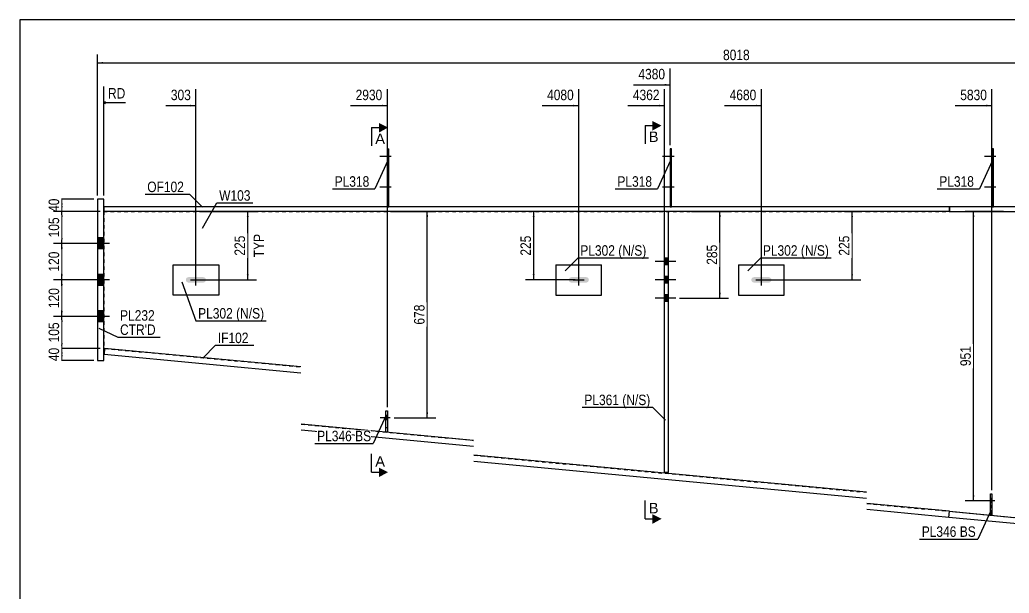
# Model space of a CAD drawing. Header units: millimetres. Extents: x -275 to 137, y -158 to 129.
# Drawn here: x -272.6 to -1.6, y -27.6 to 129.4 of the extents above; entities that cross this region are included whole.
import ezdxf

# ---------------------------------------------------------------- set-up
doc = ezdxf.new("R2010")
doc.units = ezdxf.units.MM
doc.linetypes.add('DXK_LINE_DOT1', pattern=[1.8814, 0.9407, -0.9407])
doc.linetypes.add('DXK_LINE_DOT2', pattern=[3.9198, 1.9599, -1.9599])
doc.styles.add('Arial', font='ARIAL.TTF', dxfattribs={"height": 0.2})
doc.styles.add('Arial Narrow', font='ARIALN.TTF', dxfattribs={"height": 0.2})

# ---------------------------------------------------------------- blocks, each defined once
blk = doc.blocks.new('Unknown-622979417-1210')
at = {"color": 5, "linetype": 'Continuous'}
for p, q in [((137.44, 129.41), (-272.56, 129.41)), ((-272.56, 129.41), (-272.56, -157.59))]:
    blk.add_line(p, q, dxfattribs=at)
blk = doc.blocks.new('Bolt-622979417-1835 - 1510')
at = {"color": 3, "linetype": 'DXK_LINE_DOT2'}
for p, q in [((-5.52, -2.28), (-8.27, -2.28)), ((-6.32, -1.7), (-6.73, -1.7)), ((-6.32, -2.86), (-6.73, -2.86))]:
    blk.add_line(p, q, dxfattribs=at)
blk = doc.blocks.new('Part-622979417-1533 - 1510')
at = {"color": 2, "linetype": 'Continuous'}
for p, q in [((-230.58, 62.37), (-218.08, 62.37)), ((-230.58, 54.04), (-230.58, 62.37)), ((-218.08, 62.37), (-218.08, 54.04)), ((-218.08, 54.04), (-230.58, 54.04))]:
    blk.add_line(p, q, dxfattribs=at)
blk = doc.blocks.new('Part-622979417-1730 - 1510')
at = {"color": 2, "linetype": 'Continuous'}
for p, q in [((-172.32, 16.54), (-172.32, 22.37)), ((-172.32, 22.37), (-171.9, 22.37)), ((-171.9, 22.37), (-171.9, 16.54)), ((-171.9, 16.54), (-172.32, 16.54))]:
    blk.add_line(p, q, dxfattribs=at)
at = {"color": 7, "linetype": 'DXK_LINE_DOT1'}
blk.add_line((-172.32, 17.79), (-171.9, 17.79), dxfattribs=at)
blk = doc.blocks.new('Part-622979417-1538 - 1510')
at = {"color": 2, "linetype": 'Continuous'}
for p, q in [((-125.72, 62.37), (-113.22, 62.37)), ((-125.72, 62.37), (-125.72, 54.04)), ((-113.22, 54.04), (-113.22, 62.37)), ((-125.72, 54.04), (-113.22, 54.04))]:
    blk.add_line(p, q, dxfattribs=at)
blk = doc.blocks.new('Part-622979417-1543 - 1510')
at = {"color": 2, "linetype": 'Continuous'}
for p, q in [((-75.72, 62.37), (-63.22, 62.37)), ((-75.72, 62.37), (-75.72, 54.04)), ((-63.22, 54.04), (-63.22, 62.37)), ((-75.72, 54.04), (-63.22, 54.04))]:
    blk.add_line(p, q, dxfattribs=at)
blk = doc.blocks.new('Part-622979417-1757 - 1510')
at = {"color": 2, "linetype": 'Continuous'}
for p, q in [((-94.05, 94.04), (-94.47, 94.04)), ((-94.47, 94.04), (-94.47, 78.21)), ((-94.05, 78.21), (-94.05, 94.04))]:
    blk.add_line(p, q, dxfattribs=at)
at = {"color": 7, "linetype": 'DXK_LINE_DOT1'}
blk.add_line((-94.47, 78.21), (-94.05, 78.21), dxfattribs=at)
blk = doc.blocks.new('Part-622979417-1789 - 1510')
at = {"color": 7, "linetype": 'DXK_LINE_DOT1'}
for p, q in [((-249.58, 76.96), (-249.58, 39.46)), ((-249.58, 76.96), (-195.58, 76.96)), ((-195.48, 76.96), (-148.32, 76.96)), ((-148.22, 76.96), (-40.72, 76.96)), ((-40.62, 76.96), (7.04, 76.96)), ((-249.33, 39.43), (-195.58, 34.38)), ((-195.48, 18.71), (-148.32, 14.27)), ((-148.22, 10.18), (-40.72, 0.07)), ((-40.62, -3.02), (7.04, -7.5))]:
    blk.add_line(p, q, dxfattribs=at)
at = {"color": 2, "linetype": 'Continuous'}
for p, q in [((7.04, -7.5), (7.04, 76.96)), ((-249.58, 39.46), (-249.33, 39.43))]:
    blk.add_line(p, q, dxfattribs=at)
blk = doc.blocks.new('Part-622979417-1967 - 1510')
at = {"color": 2, "linetype": 'Continuous'}
for p, q in [((-249.58, 80.29), (-251.25, 80.29)), ((-251.25, 80.29), (-251.25, 36.12)), ((-249.58, 36.12), (-249.58, 80.29)), ((-251.25, 36.12), (-249.58, 36.12))]:
    blk.add_line(p, q, dxfattribs=at)
blk = doc.blocks.new('Bolt-622979417-1839 - 1510')
at = {"linetype": 'Continuous'}
blk.add_hatch(color=3, dxfattribs=at).paths.add_polyline_path([(-116.94, 57.68), (-116.77, 57.92), (-116.72, 58.21), (-116.77, 58.5), (-116.94, 58.74), (-117.18, 58.9), (-117.47, 58.96), (-121.47, 58.96), (-121.75, 58.9), (-122, 58.74), (-122.16, 58.5), (-122.22, 58.21), (-122.16, 57.92), (-122, 57.68), (-121.75, 57.52), (-121.47, 57.46), (-117.47, 57.46), (-117.18, 57.52)])
at = {"color": 3, "linetype": 'Continuous'}
for p, q in [((-119.47, 56.71), (-119.47, 59.71)), ((-120.97, 58.21), (-117.97, 58.21))]:
    blk.add_line(p, q, dxfattribs=at)
blk = doc.blocks.new('Bolt-622979417-1969 - 1510')
at = {"linetype": 'Continuous'}
blk.add_hatch(color=3, dxfattribs=at).paths.add_polyline_path([(-221.8, 57.68), (-221.64, 57.92), (-221.58, 58.21), (-221.64, 58.5), (-221.8, 58.74), (-222.05, 58.9), (-222.33, 58.96), (-226.33, 58.96), (-226.62, 58.9), (-226.86, 58.74), (-227.03, 58.5), (-227.08, 58.21), (-227.03, 57.92), (-226.86, 57.68), (-226.62, 57.52), (-226.33, 57.46), (-222.33, 57.46), (-222.05, 57.52)])
at = {"color": 3, "linetype": 'Continuous'}
for p, q in [((-224.33, 56.71), (-224.33, 59.71)), ((-225.83, 58.21), (-222.83, 58.21))]:
    blk.add_line(p, q, dxfattribs=at)
blk = doc.blocks.new('Bolt-622979417-1841 - 1510')
at = {"linetype": 'Continuous'}
for points in [[(-94.05, 91.37), (-94.05, 92.54), (-94.47, 92.54), (-94.47, 91.37)], [(-94.05, 91.37), (-94.05, 92.54), (-94.47, 92.54), (-94.47, 91.37)], [(-94.05, 83.04), (-94.05, 84.21), (-94.47, 84.21), (-94.47, 83.04)], [(-94.05, 83.04), (-94.05, 84.21), (-94.47, 84.21), (-94.47, 83.04)]]:
    blk.add_hatch(color=3, dxfattribs=at).paths.add_polyline_path(points)
at = {"color": 3, "linetype": 'Continuous'}
for p, q in [((-94.05, 92.54), (-94.47, 92.54)), ((-94.05, 92.54), (-94.47, 92.54)), ((-93.38, 91.96), (-96.55, 91.96)), ((-93.38, 91.96), (-96.55, 91.96)), ((-94.05, 91.37), (-94.47, 91.37)), ((-94.05, 91.37), (-94.47, 91.37)), ((-94.05, 84.21), (-94.47, 84.21)), ((-94.05, 84.21), (-94.47, 84.21)), ((-93.38, 83.62), (-96.55, 83.62)), ((-93.38, 83.62), (-96.55, 83.62)), ((-94.05, 83.04), (-94.47, 83.04)), ((-94.05, 83.04), (-94.47, 83.04))]:
    blk.add_line(p, q, dxfattribs=at)
blk = doc.blocks.new('Bolt-622979417-1707 - 1510')
at = {"linetype": 'Continuous'}
for points in [[(-5.9, 91.37), (-5.9, 92.54), (-6.32, 92.54), (-6.32, 91.37)], [(-5.9, 91.37), (-5.9, 92.54), (-6.32, 92.54), (-6.32, 91.37)], [(-5.9, 83.04), (-5.9, 84.21), (-6.32, 84.21), (-6.32, 83.04)], [(-5.9, 83.04), (-5.9, 84.21), (-6.32, 84.21), (-6.32, 83.04)]]:
    blk.add_hatch(color=3, dxfattribs=at).paths.add_polyline_path(points)
at = {"color": 3, "linetype": 'Continuous'}
for p, q in [((-5.9, 92.54), (-6.32, 92.54)), ((-5.9, 92.54), (-6.32, 92.54)), ((-5.23, 91.96), (-8.4, 91.96)), ((-5.23, 91.96), (-8.4, 91.96)), ((-5.9, 91.37), (-6.32, 91.37)), ((-5.9, 91.37), (-6.32, 91.37)), ((-5.9, 84.21), (-6.32, 84.21)), ((-5.9, 84.21), (-6.32, 84.21)), ((-5.23, 83.62), (-8.4, 83.62)), ((-5.23, 83.62), (-8.4, 83.62)), ((-5.9, 83.04), (-6.32, 83.04)), ((-5.9, 83.04), (-6.32, 83.04))]:
    blk.add_line(p, q, dxfattribs=at)
blk = doc.blocks.new('Bolt-622979417-1836 - 1510')
at = {"linetype": 'Continuous'}
blk.add_hatch(color=3, dxfattribs=at).paths.add_polyline_path([(-171.9, 19.87), (-171.9, 21.04), (-172.32, 21.04), (-172.32, 19.87)])
at = {"color": 3, "linetype": 'Continuous'}
for p, q in [((-171.11, 20.45), (-173.86, 20.45)), ((-171.9, 21.04), (-172.32, 21.04)), ((-171.9, 19.87), (-172.32, 19.87))]:
    blk.add_line(p, q, dxfattribs=at)
blk = doc.blocks.new('Part-622979417-1811 - 1510')
at = {"color": 2, "linetype": 'Continuous'}
for p, q in [((-18.12, -6.81), (-17.96, -5.15)), ((-17.96, -5.15), (29.54, -9.62)), ((29.54, -11.29), (-18.12, -6.81)), ((29.64, -16.75), (96.53, -23.04)), ((96.38, -24.7), (29.64, -18.42)), ((96.53, -23.04), (96.38, -24.7))]:
    blk.add_line(p, q, dxfattribs=at)
blk = doc.blocks.new('Part-622979417-1752 - 1510')
at = {"color": 2, "linetype": 'Continuous'}
for p, q in [((-17.96, 78.21), (-17.96, 76.96)), ((29.54, 78.21), (-17.96, 78.21)), ((-17.96, 76.96), (29.54, 76.96)), ((96.53, 78.21), (29.64, 78.21)), ((29.64, 76.96), (96.53, 76.96))]:
    blk.add_line(p, q, dxfattribs=at)
at = {"color": 7, "linetype": 'DXK_LINE_DOT1'}
blk.add_line((96.53, 76.96), (96.53, 78.21), dxfattribs=at)
blk = doc.blocks.new('Part-622979417-1833 - 1510')
at = {"color": 2, "linetype": 'Continuous'}
for p, q in [((-249.33, 39.43), (-249.49, 37.78)), ((-195.58, 34.38), (-249.33, 39.43)), ((-195.58, 32.7), (-249.49, 37.78)), ((-148.32, 14.27), (-195.48, 18.71)), ((-148.32, 12.6), (-195.48, 17.04)), ((-40.72, 0.07), (-148.22, 10.18)), ((-40.72, -1.61), (-148.22, 8.51)), ((-17.96, -5.15), (-40.62, -3.02)), ((-18.12, -6.81), (-40.62, -4.69)), ((-18.12, -6.81), (-17.96, -5.15))]:
    blk.add_line(p, q, dxfattribs=at)
blk = doc.blocks.new('Part-622979417-1762 - 1510')
at = {"color": 2, "linetype": 'Continuous'}
for p, q in [((-5.9, 94.04), (-6.32, 94.04)), ((-6.32, 94.04), (-6.32, 78.21)), ((-5.9, 78.21), (-5.9, 94.04))]:
    blk.add_line(p, q, dxfattribs=at)
at = {"color": 7, "linetype": 'DXK_LINE_DOT1'}
blk.add_line((-6.32, 78.21), (-5.9, 78.21), dxfattribs=at)
blk = doc.blocks.new('Bolt-622979417-1834 - 1510')
at = {"linetype": 'Continuous'}
blk.add_hatch(color=3, dxfattribs=at).paths.add_polyline_path([(-6.32, -2.86), (-6.32, -1.7), (-6.73, -1.7), (-6.73, -2.86)])
at = {"color": 3, "linetype": 'Continuous'}
for p, q in [((-5.52, -2.28), (-8.27, -2.28)), ((-6.32, -1.7), (-6.73, -1.7)), ((-6.32, -2.86), (-6.73, -2.86))]:
    blk.add_line(p, q, dxfattribs=at)
blk = doc.blocks.new('Bolt-622979417-1837 - 1510')
at = {"color": 3, "linetype": 'DXK_LINE_DOT2'}
for p, q in [((-171.11, 20.45), (-173.86, 20.45)), ((-171.9, 21.04), (-172.32, 21.04)), ((-171.9, 19.87), (-172.32, 19.87))]:
    blk.add_line(p, q, dxfattribs=at)
blk = doc.blocks.new('Bolt-622979417-1838 - 1510')
at = {"linetype": 'Continuous'}
blk.add_hatch(color=3, dxfattribs=at).paths.add_polyline_path([(-66.94, 57.68), (-66.77, 57.92), (-66.72, 58.21), (-66.77, 58.5), (-66.94, 58.74), (-67.18, 58.9), (-67.47, 58.96), (-71.47, 58.96), (-71.75, 58.9), (-72, 58.74), (-72.16, 58.5), (-72.22, 58.21), (-72.16, 57.92), (-72, 57.68), (-71.75, 57.52), (-71.47, 57.46), (-67.47, 57.46), (-67.18, 57.52)])
at = {"color": 3, "linetype": 'Continuous'}
for p, q in [((-69.47, 56.71), (-69.47, 59.71)), ((-70.97, 58.21), (-67.97, 58.21))]:
    blk.add_line(p, q, dxfattribs=at)
blk = doc.blocks.new('Bolt-622979417-1968 - 1510')
at = {"linetype": 'Continuous'}
for points in [[(-251.25, 69.71), (-251.25, 66.71), (-249.58, 66.71), (-249.58, 69.71)], [(-251.25, 69.71), (-251.25, 66.71), (-249.58, 66.71), (-249.58, 69.71)], [(-251.25, 59.71), (-251.25, 56.71), (-249.58, 56.71), (-249.58, 59.71)], [(-251.25, 59.71), (-251.25, 56.71), (-249.58, 56.71), (-249.58, 59.71)], [(-251.25, 49.71), (-251.25, 46.71), (-249.58, 46.71), (-249.58, 49.71)], [(-251.25, 49.71), (-251.25, 46.71), (-249.58, 46.71), (-249.58, 49.71)]]:
    blk.add_hatch(color=3, dxfattribs=at).paths.add_polyline_path(points)
at = {"color": 3, "linetype": 'Continuous'}
for p, q in [((-249.58, 69.71), (-251.25, 69.71)), ((-249.58, 69.71), (-251.25, 69.71)), ((-248, 68.21), (-251.25, 68.21)), ((-248, 68.21), (-251.25, 68.21)), ((-249.58, 66.71), (-251.25, 66.71)), ((-249.58, 66.71), (-251.25, 66.71)), ((-249.58, 59.71), (-251.25, 59.71)), ((-249.58, 59.71), (-251.25, 59.71)), ((-248, 58.21), (-251.25, 58.21)), ((-248, 58.21), (-251.25, 58.21)), ((-249.58, 56.71), (-251.25, 56.71)), ((-249.58, 56.71), (-251.25, 56.71)), ((-249.58, 49.71), (-251.25, 49.71)), ((-249.58, 49.71), (-251.25, 49.71)), ((-248, 48.21), (-251.25, 48.21)), ((-248, 48.21), (-251.25, 48.21)), ((-249.58, 46.71), (-251.25, 46.71)), ((-249.58, 46.71), (-251.25, 46.71))]:
    blk.add_line(p, q, dxfattribs=at)
blk = doc.blocks.new('Bolt-622979417-1840 - 1510')
at = {"linetype": 'Continuous'}
for points in [[(-171.48, 91.37), (-171.48, 92.54), (-171.9, 92.54), (-171.9, 91.37)], [(-171.48, 91.37), (-171.48, 92.54), (-171.9, 92.54), (-171.9, 91.37)], [(-171.48, 83.04), (-171.48, 84.21), (-171.9, 84.21), (-171.9, 83.04)], [(-171.48, 83.04), (-171.48, 84.21), (-171.9, 84.21), (-171.9, 83.04)]]:
    blk.add_hatch(color=3, dxfattribs=at).paths.add_polyline_path(points)
at = {"color": 3, "linetype": 'Continuous'}
for p, q in [((-171.48, 92.54), (-171.9, 92.54)), ((-171.48, 92.54), (-171.9, 92.54)), ((-170.82, 91.96), (-173.98, 91.96)), ((-170.82, 91.96), (-173.98, 91.96)), ((-171.48, 91.37), (-171.9, 91.37)), ((-171.48, 91.37), (-171.9, 91.37)), ((-171.48, 84.21), (-171.9, 84.21)), ((-171.48, 84.21), (-171.9, 84.21)), ((-170.82, 83.62), (-173.98, 83.62)), ((-170.82, 83.62), (-173.98, 83.62)), ((-171.48, 83.04), (-171.9, 83.04)), ((-171.48, 83.04), (-171.9, 83.04))]:
    blk.add_line(p, q, dxfattribs=at)
blk = doc.blocks.new('Part-622979417-1974 - 1510')
at = {"color": 2, "linetype": 'Continuous'}
for p, q in [((-171.9, 78.21), (-171.9, 94.04)), ((-171.9, 94.04), (-171.48, 94.04)), ((-171.48, 78.21), (-171.48, 94.04))]:
    blk.add_line(p, q, dxfattribs=at)
at = {"color": 7, "linetype": 'DXK_LINE_DOT1'}
blk.add_line((-171.9, 78.21), (-171.48, 78.21), dxfattribs=at)
blk = doc.blocks.new('Bolt-622979417-1975 - 1510')
at = {"linetype": 'Continuous'}
for points in [[(-94.98, 62.29), (-94.98, 64.12), (-95.98, 64.12), (-95.98, 62.29)], [(-94.98, 57.29), (-94.98, 59.12), (-95.98, 59.12), (-95.98, 57.29)], [(-94.98, 52.29), (-94.98, 54.12), (-95.98, 54.12), (-95.98, 52.29)]]:
    blk.add_hatch(color=3, dxfattribs=at).paths.add_polyline_path(points)
at = {"color": 3, "linetype": 'Continuous'}
for p, q in [((-92.89, 63.21), (-98.56, 63.21)), ((-94.98, 64.12), (-95.98, 64.12)), ((-94.98, 62.29), (-95.98, 62.29)), ((-92.89, 58.21), (-98.56, 58.21)), ((-94.98, 59.12), (-95.98, 59.12)), ((-94.98, 57.29), (-95.98, 57.29)), ((-92.89, 53.21), (-98.56, 53.21)), ((-94.98, 54.12), (-95.98, 54.12)), ((-94.98, 52.29), (-95.98, 52.29))]:
    blk.add_line(p, q, dxfattribs=at)
blk = doc.blocks.new('Part-622979417-1997 - 1510')
at = {"color": 7, "linetype": 'DXK_LINE_DOT1'}
for p, q in [((-172.32, 16.54), (-172.32, 22.37)), ((-172.32, 22.37), (-171.9, 22.37)), ((-171.9, 22.37), (-171.9, 16.54)), ((-171.9, 16.54), (-172.32, 16.54))]:
    blk.add_line(p, q, dxfattribs=at)
blk = doc.blocks.new('Part-622979417-2002 - 1510')
at = {"color": 7, "linetype": 'DXK_LINE_DOT1'}
for p, q in [((-6.73, -6.2), (-6.73, -0.36)), ((-6.73, -0.36), (-6.32, -0.36)), ((-6.32, -6.2), (-6.32, -0.36)), ((-6.73, -4.95), (-6.32, -4.95)), ((-6.32, -6.2), (-6.73, -6.2))]:
    blk.add_line(p, q, dxfattribs=at)
blk = doc.blocks.new('Part-622979417-2007 - 1510')
at = {"color": 2, "linetype": 'Continuous'}
for p, q in [((-6.73, -6.2), (-6.73, -0.36)), ((-6.73, -0.36), (-6.32, -0.36)), ((-6.32, -0.36), (-6.32, -6.2)), ((-6.32, -6.2), (-6.73, -6.2))]:
    blk.add_line(p, q, dxfattribs=at)
blk = doc.blocks.new('Part-622979417-2029 - 1510')
at = {"color": 2, "linetype": 'Continuous'}
for p, q in [((-249.58, 78.21), (-249.58, 76.96)), ((-195.58, 78.21), (-249.58, 78.21)), ((-195.58, 76.96), (-249.58, 76.96)), ((-148.32, 78.21), (-195.48, 78.21)), ((-148.32, 76.96), (-195.48, 76.96)), ((-40.72, 78.21), (-148.22, 78.21)), ((-40.72, 76.96), (-148.22, 76.96)), ((-17.96, 78.21), (-40.62, 78.21)), ((-17.96, 76.96), (-40.62, 76.96)), ((-17.96, 76.96), (-17.96, 78.21))]:
    blk.add_line(p, q, dxfattribs=at)
blk = doc.blocks.new('Part-622979417-2073 - 1510')
at = {"color": 2, "linetype": 'Continuous'}
for p, q in [((-95.98, 5.46), (-95.98, 76.96)), ((-94.98, 76.96), (-94.98, 5.46)), ((-94.98, 5.46), (-95.98, 5.46))]:
    blk.add_line(p, q, dxfattribs=at)
blk = doc.blocks.new('StraightDimension-622979417-2603 - 1510')
at = {"linetype": 'Continuous'}
for points in [[(-210.39, 75.46), (-210.14, 76.96), (-209.89, 75.46)], [(-209.89, 59.71), (-210.14, 58.21), (-210.39, 59.71)]]:
    blk.add_hatch(color=7, dxfattribs=at).paths.add_polyline_path(points)
at = {"color": 7, "linetype": 'Continuous'}
for p, q in [((-223.33, 76.96), (-207.74, 76.96)), ((-210.14, 58.21), (-210.14, 76.96)), ((-223.33, 58.21), (-207.74, 58.21))]:
    blk.add_line(p, q, dxfattribs=at)
at = {"color": 0}
blk.add_wipeout([(-210.29, 70.93), (-214.49, 70.93), (-214.49, 64.24), (-210.29, 64.24)], dxfattribs=at)
at = {"color": 3, "style": 'Arial Narrow'}
blk.add_text('225', height=2.863, rotation=90.0002, dxfattribs=at).set_placement((-210.89, 64.84))
at = {"color": 0, "linetype": 'Continuous'}
blk.add_wipeout([(-205.04, 71.38), (-209.24, 71.38), (-209.24, 63.79), (-205.04, 63.79)], dxfattribs=at)
at = {"color": 3, "linetype": 'Continuous', "style": 'Arial Narrow'}
blk.add_text('TYP', height=2.863, rotation=90.0002, dxfattribs=at).set_placement((-205.64, 64.39))
blk = doc.blocks.new('StraightDimension-622979417-2665 - 1510')
at = {"linetype": 'Continuous'}
for points in [[(-261.3, 46.71), (-261.05, 48.21), (-260.8, 46.71)], [(-260.8, 40.96), (-261.05, 39.46), (-261.3, 40.96)]]:
    blk.add_hatch(color=7, dxfattribs=at).paths.add_polyline_path(points)
at = {"color": 7, "linetype": 'Continuous'}
for p, q in [((-250.58, 48.21), (-263.3, 48.21)), ((-261.05, 39.46), (-261.05, 48.21)), ((-250.58, 39.46), (-263.3, 39.46))]:
    blk.add_line(p, q, dxfattribs=at)
at = {"color": 0}
blk.add_wipeout([(-261.2, 47.18), (-265.4, 47.18), (-265.4, 40.49), (-261.2, 40.49)], dxfattribs=at)
at = {"color": 3, "style": 'Arial Narrow'}
blk.add_text('105', height=2.863, rotation=90.0002, dxfattribs=at).set_placement((-261.8, 41.09))
blk = doc.blocks.new('StraightDimension-622979417-16885 - 1510')
at = {"linetype": 'Continuous'}
blk.add_hatch(color=7, dxfattribs=at).paths.add_polyline_path([(-173.4, 106.16), (-171.9, 105.91), (-173.4, 105.66)])
at = {"color": 7, "linetype": 'Continuous'}
for p, q in [((-171.9, 23.37), (-171.9, 110.41)), ((-181.96, 105.91), (-171.9, 105.91))]:
    blk.add_line(p, q, dxfattribs=at)
at = {"color": 0}
blk.add_wipeout([(-172.68, 106.81), (-172.68, 111.01), (-181.19, 111.01), (-181.19, 106.81)], dxfattribs=at)
at = {"color": 3, "style": 'Arial Narrow'}
blk.add_text('2930', height=2.863, dxfattribs=at).set_placement((-180.59, 107.41))
blk = doc.blocks.new('StraightDimension-622979417-2134 - 1510')
at = {"linetype": 'Continuous'}
for points in [[(-161.23, 75.46), (-160.98, 76.96), (-160.73, 75.46)], [(-160.73, 21.95), (-160.98, 20.45), (-161.23, 21.95)]]:
    blk.add_hatch(color=7, dxfattribs=at).paths.add_polyline_path(points)
at = {"color": 7, "linetype": 'Continuous'}
for p, q in [((-170.01, 76.96), (-158.58, 76.96)), ((-160.98, 20.45), (-160.98, 76.96)), ((-170.01, 20.45), (-158.58, 20.45))]:
    blk.add_line(p, q, dxfattribs=at)
at = {"color": 0}
blk.add_wipeout([(-161.13, 52.05), (-165.33, 52.05), (-165.33, 45.36), (-161.13, 45.36)], dxfattribs=at)
at = {"color": 3, "style": 'Arial Narrow'}
blk.add_text('678', height=2.863, rotation=90.0002, dxfattribs=at).set_placement((-161.73, 45.96))
blk = doc.blocks.new('StraightDimension-622979417-2144 - 1510')
at = {"linetype": 'Continuous'}
for points in [[(-11.63, 75.46), (-11.38, 76.96), (-11.13, 75.46)], [(-11.13, -0.78), (-11.38, -2.28), (-11.63, -0.78)]]:
    blk.add_hatch(color=7, dxfattribs=at).paths.add_polyline_path(points)
at = {"color": 7, "linetype": 'Continuous'}
for p, q in [((-3.13, 76.96), (-13.63, 76.96)), ((-11.38, -2.28), (-11.38, 76.96)), ((-6.42, -2.28), (-13.63, -2.28))]:
    blk.add_line(p, q, dxfattribs=at)
at = {"color": 0}
blk.add_wipeout([(-11.53, 40.68), (-15.73, 40.68), (-15.73, 34), (-11.53, 34)], dxfattribs=at)
at = {"color": 3, "style": 'Arial Narrow'}
blk.add_text('951', height=2.863, rotation=90.0002, dxfattribs=at).set_placement((-12.13, 34.6))
blk = doc.blocks.new('StraightDimension-622979417-2154 - 1510')
at = {"linetype": 'Continuous'}
for points in [[(-81.08, 75.46), (-80.83, 76.96), (-80.58, 75.46)], [(-80.58, 54.71), (-80.83, 53.21), (-81.08, 54.71)]]:
    blk.add_hatch(color=7, dxfattribs=at).paths.add_polyline_path(points)
at = {"color": 7, "linetype": 'Continuous'}
for p, q in [((-88.62, 76.96), (-78.43, 76.96)), ((-80.83, 53.21), (-80.83, 76.96)), ((-91.89, 53.21), (-78.43, 53.21))]:
    blk.add_line(p, q, dxfattribs=at)
at = {"color": 0}
blk.add_wipeout([(-80.98, 68.43), (-85.18, 68.43), (-85.18, 61.74), (-80.98, 61.74)], dxfattribs=at)
at = {"color": 3, "style": 'Arial Narrow'}
blk.add_text('285', height=2.863, rotation=90.0002, dxfattribs=at).set_placement((-81.58, 62.34))
blk = doc.blocks.new('StraightDimension-622979417-2594 - 1510')
at = {"linetype": 'Continuous'}
blk.add_hatch(color=7, dxfattribs=at).paths.add_polyline_path([(-249.75, 117.37), (-251.25, 117.62), (-249.75, 117.87)])
at = {"color": 7, "linetype": 'Continuous'}
for p, q in [((-251.25, 81.29), (-251.25, 119.87)), ((-251.25, 117.62), (98.62, 117.62))]:
    blk.add_line(p, q, dxfattribs=at)
at = {"color": 0}
blk.add_wipeout([(-72.06, 117.77), (-72.06, 121.97), (-80.57, 121.97), (-80.57, 117.77)], dxfattribs=at)
at = {"color": 3, "style": 'Arial Narrow'}
blk.add_text('8018', height=2.863, dxfattribs=at).set_placement((-79.97, 118.37))
blk = doc.blocks.new('StraightDimension-622979417-2632 - 1510')
at = {"linetype": 'Continuous'}
for points in [[(-261.3, 78.79), (-261.05, 80.29), (-260.8, 78.79)], [(-260.8, 78.46), (-261.05, 76.96), (-261.3, 78.46)]]:
    blk.add_hatch(color=7, dxfattribs=at).paths.add_polyline_path(points)
at = {"color": 7, "linetype": 'Continuous'}
for p, q in [((-252.25, 80.29), (-263.3, 80.29)), ((-261.05, 76.96), (-261.05, 80.29)), ((-250.58, 76.96), (-263.3, 76.96))]:
    blk.add_line(p, q, dxfattribs=at)
at = {"color": 0}
blk.add_wipeout([(-261.2, 81.05), (-265.4, 81.05), (-265.4, 76.2), (-261.2, 76.2)], dxfattribs=at)
at = {"color": 3, "style": 'Arial Narrow'}
blk.add_text('40', height=2.863, rotation=90.0002, dxfattribs=at).set_placement((-261.8, 76.8))
blk = doc.blocks.new('StraightDimension-622979417-2641 - 1510')
at = {"linetype": 'Continuous'}
for points in [[(-261.3, 37.96), (-261.05, 39.46), (-260.8, 37.96)], [(-260.8, 37.62), (-261.05, 36.12), (-261.3, 37.62)]]:
    blk.add_hatch(color=7, dxfattribs=at).paths.add_polyline_path(points)
at = {"color": 7, "linetype": 'Continuous'}
for p, q in [((-250.58, 39.46), (-263.3, 39.46)), ((-261.05, 36.12), (-261.05, 39.46)), ((-252.25, 36.12), (-263.3, 36.12))]:
    blk.add_line(p, q, dxfattribs=at)
at = {"color": 0}
blk.add_wipeout([(-261.2, 40.22), (-265.4, 40.22), (-265.4, 35.36), (-261.2, 35.36)], dxfattribs=at)
at = {"color": 3, "style": 'Arial Narrow'}
blk.add_text('40', height=2.863, rotation=90.0002, dxfattribs=at).set_placement((-261.8, 35.96))
blk = doc.blocks.new('StraightDimension-622979417-2651 - 1510')
at = {"linetype": 'Continuous'}
for points in [[(-261.3, 56.71), (-261.05, 58.21), (-260.8, 56.71)], [(-260.8, 49.71), (-261.05, 48.21), (-261.3, 49.71)]]:
    blk.add_hatch(color=7, dxfattribs=at).paths.add_polyline_path(points)
at = {"color": 7, "linetype": 'Continuous'}
for p, q in [((-250.58, 58.21), (-263.3, 58.21)), ((-261.05, 48.21), (-261.05, 58.21)), ((-250.58, 48.21), (-263.3, 48.21))]:
    blk.add_line(p, q, dxfattribs=at)
at = {"color": 0}
blk.add_wipeout([(-261.2, 56.55), (-265.4, 56.55), (-265.4, 49.87), (-261.2, 49.87)], dxfattribs=at)
at = {"color": 3, "style": 'Arial Narrow'}
blk.add_text('120', height=2.863, rotation=90.0002, dxfattribs=at).set_placement((-261.8, 50.47))
blk = doc.blocks.new('StraightDimension-622979417-2679 - 1510')
at = {"linetype": 'Continuous'}
for points in [[(-261.3, 75.46), (-261.05, 76.96), (-260.8, 75.46)], [(-260.8, 69.71), (-261.05, 68.21), (-261.3, 69.71)]]:
    blk.add_hatch(color=7, dxfattribs=at).paths.add_polyline_path(points)
at = {"color": 7, "linetype": 'Continuous'}
for p, q in [((-250.58, 76.96), (-263.3, 76.96)), ((-261.05, 68.21), (-261.05, 76.96)), ((-250.58, 68.21), (-263.3, 68.21))]:
    blk.add_line(p, q, dxfattribs=at)
at = {"color": 0}
blk.add_wipeout([(-261.2, 75.93), (-265.4, 75.93), (-265.4, 69.24), (-261.2, 69.24)], dxfattribs=at)
at = {"color": 3, "style": 'Arial Narrow'}
blk.add_text('105', height=2.863, rotation=90.0002, dxfattribs=at).set_placement((-261.8, 69.84))
blk = doc.blocks.new('StraightDimension-622979417-2692 - 1510')
at = {"linetype": 'Continuous'}
for points in [[(-261.3, 66.71), (-261.05, 68.21), (-260.8, 66.71)], [(-260.8, 59.71), (-261.05, 58.21), (-261.3, 59.71)]]:
    blk.add_hatch(color=7, dxfattribs=at).paths.add_polyline_path(points)
at = {"color": 7, "linetype": 'Continuous'}
for p, q in [((-250.58, 68.21), (-263.3, 68.21)), ((-261.05, 58.21), (-261.05, 68.21)), ((-250.58, 58.21), (-263.3, 58.21))]:
    blk.add_line(p, q, dxfattribs=at)
at = {"color": 0}
blk.add_wipeout([(-261.2, 66.55), (-265.4, 66.55), (-265.4, 59.87), (-261.2, 59.87)], dxfattribs=at)
at = {"color": 3, "style": 'Arial Narrow'}
blk.add_text('120', height=2.863, rotation=90.0002, dxfattribs=at).set_placement((-261.8, 60.47))
blk = doc.blocks.new('StraightDimension-622979417-16880 - 1510')
at = {"linetype": 'Continuous'}
blk.add_hatch(color=7, dxfattribs=at).paths.add_polyline_path([(-7.82, 106.16), (-6.32, 105.91), (-7.82, 105.66)])
at = {"color": 7, "linetype": 'Continuous'}
for p, q in [((-6.32, 0.64), (-6.32, 110.41)), ((-16.38, 105.91), (-6.32, 105.91))]:
    blk.add_line(p, q, dxfattribs=at)
at = {"color": 0}
blk.add_wipeout([(-7.09, 106.81), (-7.09, 111.01), (-15.6, 111.01), (-15.6, 106.81)], dxfattribs=at)
at = {"color": 3, "style": 'Arial Narrow'}
blk.add_text('5830', height=2.863, dxfattribs=at).set_placement((-15, 107.41))
blk = doc.blocks.new('StraightDimension-622979417-16881 - 1510')
at = {"linetype": 'Continuous'}
blk.add_hatch(color=7, dxfattribs=at).paths.add_polyline_path([(-70.97, 106.16), (-69.47, 105.91), (-70.97, 105.66)])
at = {"color": 7, "linetype": 'Continuous'}
for p, q in [((-69.47, 59.21), (-69.47, 110.41)), ((-79.53, 105.91), (-69.47, 105.91))]:
    blk.add_line(p, q, dxfattribs=at)
at = {"color": 0}
blk.add_wipeout([(-70.24, 106.81), (-70.24, 111.01), (-78.76, 111.01), (-78.76, 106.81)], dxfattribs=at)
at = {"color": 3, "style": 'Arial Narrow'}
blk.add_text('4680', height=2.863, dxfattribs=at).set_placement((-78.16, 107.41))
blk = doc.blocks.new('StraightDimension-622979417-16882 - 1510')
at = {"linetype": 'Continuous'}
blk.add_hatch(color=7, dxfattribs=at).paths.add_polyline_path([(-95.97, 111.86), (-94.47, 111.61), (-95.97, 111.36)])
at = {"color": 7, "linetype": 'Continuous'}
for p, q in [((-94.47, 95.04), (-94.47, 116.11)), ((-104.53, 111.61), (-94.47, 111.61))]:
    blk.add_line(p, q, dxfattribs=at)
at = {"color": 0}
blk.add_wipeout([(-95.24, 112.51), (-95.24, 116.71), (-103.75, 116.71), (-103.75, 112.51)], dxfattribs=at)
at = {"color": 3, "style": 'Arial Narrow'}
blk.add_text('4380', height=2.863, dxfattribs=at).set_placement((-103.15, 113.11))
blk = doc.blocks.new('StraightDimension-622979417-16883 - 1510')
at = {"linetype": 'Continuous'}
blk.add_hatch(color=7, dxfattribs=at).paths.add_polyline_path([(-97.48, 106.16), (-95.98, 105.91), (-97.48, 105.66)])
at = {"color": 7, "linetype": 'Continuous'}
for p, q in [((-95.98, 6.46), (-95.98, 110.41)), ((-106.04, 105.91), (-95.98, 105.91))]:
    blk.add_line(p, q, dxfattribs=at)
at = {"color": 0}
blk.add_wipeout([(-96.75, 106.81), (-96.75, 111.01), (-105.26, 111.01), (-105.26, 106.81)], dxfattribs=at)
at = {"color": 3, "style": 'Arial Narrow'}
blk.add_text('4362', height=2.863, dxfattribs=at).set_placement((-104.66, 107.41))
blk = doc.blocks.new('StraightDimension-622979417-16884 - 1510')
at = {"linetype": 'Continuous'}
blk.add_hatch(color=7, dxfattribs=at).paths.add_polyline_path([(-120.97, 106.16), (-119.47, 105.91), (-120.97, 105.66)])
at = {"color": 7, "linetype": 'Continuous'}
for p, q in [((-119.47, 59.21), (-119.47, 110.41)), ((-129.53, 105.91), (-119.47, 105.91))]:
    blk.add_line(p, q, dxfattribs=at)
at = {"color": 0}
blk.add_wipeout([(-120.24, 106.81), (-120.24, 111.01), (-128.76, 111.01), (-128.76, 106.81)], dxfattribs=at)
at = {"color": 3, "style": 'Arial Narrow'}
blk.add_text('4080', height=2.863, dxfattribs=at).set_placement((-128.16, 107.41))
blk = doc.blocks.new('StraightDimension-622979417-16886 - 1510')
at = {"linetype": 'Continuous'}
blk.add_hatch(color=7, dxfattribs=at).paths.add_polyline_path([(-225.83, 106.16), (-224.33, 105.91), (-225.83, 105.66)])
at = {"color": 7, "linetype": 'Continuous'}
for p, q in [((-224.33, 59.21), (-224.33, 110.41)), ((-232.57, 105.91), (-224.33, 105.91))]:
    blk.add_line(p, q, dxfattribs=at)
at = {"color": 0, "linetype": 'Continuous'}
blk.add_wipeout([(-243.05, 107.26), (-243.05, 111.46), (-249, 111.46), (-249, 107.26)], dxfattribs=at)
at = {"color": 7, "linetype": 'Continuous'}
for p, q in [((-249.58, 81.29), (-249.58, 111.16)), ((-249.08, 106.91), (-249.58, 106.66)), ((-249.08, 106.41), (-249.58, 106.66)), ((-243.65, 106.66), (-249.58, 106.66))]:
    blk.add_line(p, q, dxfattribs=at)
at = {"color": 3, "linetype": 'Continuous', "style": 'Arial Narrow'}
blk.add_text('RD', height=2.863, dxfattribs=at).set_placement((-248.4, 107.86))
at = {"color": 0}
blk.add_wipeout([(-225.11, 106.81), (-225.11, 111.01), (-231.79, 111.01), (-231.79, 106.81)], dxfattribs=at)
at = {"color": 3, "style": 'Arial Narrow'}
blk.add_text('303', height=2.863, dxfattribs=at).set_placement((-231.19, 107.41))
blk = doc.blocks.new('StraightDimension-622979417-17027 - 1510')
at = {"linetype": 'Continuous'}
for points in [[(-132.08, 75.46), (-131.83, 76.96), (-131.58, 75.46)], [(-131.58, 59.71), (-131.83, 58.21), (-132.08, 59.71)]]:
    blk.add_hatch(color=7, dxfattribs=at).paths.add_polyline_path(points)
at = {"color": 7, "linetype": 'Continuous'}
for p, q in [((-124.84, 76.96), (-134.08, 76.96)), ((-131.83, 58.21), (-131.83, 76.96)), ((-120.47, 58.21), (-134.08, 58.21))]:
    blk.add_line(p, q, dxfattribs=at)
at = {"color": 0}
blk.add_wipeout([(-131.98, 70.93), (-136.18, 70.93), (-136.18, 64.24), (-131.98, 64.24)], dxfattribs=at)
at = {"color": 3, "style": 'Arial Narrow'}
blk.add_text('225', height=2.863, rotation=90.0002, dxfattribs=at).set_placement((-132.58, 64.84))
blk = doc.blocks.new('StraightDimension-622979417-17059 - 1510')
at = {"linetype": 'Continuous'}
for points in [[(-44.88, 75.46), (-44.63, 76.96), (-44.38, 75.46)], [(-44.38, 59.71), (-44.63, 58.21), (-44.88, 59.71)]]:
    blk.add_hatch(color=7, dxfattribs=at).paths.add_polyline_path(points)
at = {"color": 7, "linetype": 'Continuous'}
for p, q in [((-46.7, 76.96), (-42.23, 76.96)), ((-44.63, 58.21), (-44.63, 76.96)), ((-68.47, 58.21), (-42.23, 58.21))]:
    blk.add_line(p, q, dxfattribs=at)
at = {"color": 0}
blk.add_wipeout([(-44.78, 70.93), (-48.98, 70.93), (-48.98, 64.24), (-44.78, 64.24)], dxfattribs=at)
at = {"color": 3, "style": 'Arial Narrow'}
blk.add_text('225', height=2.863, rotation=90.0002, dxfattribs=at).set_placement((-45.38, 64.84))
blk = doc.blocks.new('Mark-622979417-1529 - 1510')
at = {"color": 0}
blk.add_wipeout([(-214.22, 47.61), (-214.22, 50.61), (-223.72, 50.61), (-223.72, 47.61)], dxfattribs=at)
blk.add_wipeout([(-214.22, 47.61), (-214.22, 50.61), (-223.72, 50.61), (-223.72, 47.61)], dxfattribs=at)
at = {"color": 7, "linetype": 'Continuous'}
blk.add_line((-228.2, 57.65), (-224.32, 47.01), dxfattribs=at)
at = {"color": 0}
blk.add_wipeout([(-205.65, 47.61), (-205.65, 50.61), (-213.32, 50.61), (-213.32, 47.61)], dxfattribs=at)
blk.add_wipeout([(-205.65, 47.61), (-205.65, 50.61), (-213.32, 50.61), (-213.32, 47.61)], dxfattribs=at)
at = {"color": 7, "linetype": 'Continuous'}
blk.add_line((-224.32, 47.01), (-205.05, 47.01), dxfattribs=at)
at = {"color": 3, "style": 'Arial Narrow'}
for s, p in [('PL302', (-223.72, 47.61)), ('(N/', (-213.32, 47.61)), ('S)', (-208.94, 47.61))]:
    blk.add_text(s, height=2.863, dxfattribs=at).set_placement(p)
blk = doc.blocks.new('Mark-622979417-1963 - 1510')
at = {"color": 0}
blk.add_wipeout([(-235.6, 47.04), (-235.6, 50.04), (-245.1, 50.04), (-245.1, 47.04)], dxfattribs=at)
blk.add_wipeout([(-235.6, 47.04), (-235.6, 50.04), (-245.1, 50.04), (-245.1, 47.04)], dxfattribs=at)
blk.add_wipeout([(-235.34, 43.14), (-235.34, 46.14), (-245.1, 46.14), (-245.1, 43.14)], dxfattribs=at)
blk.add_wipeout([(-235.34, 43.14), (-235.34, 46.14), (-245.1, 46.14), (-245.1, 43.14)], dxfattribs=at)
at = {"color": 7, "linetype": 'Continuous'}
for p, q in [((-250.89, 44.98), (-245.7, 42.54)), ((-245.7, 42.54), (-234.1, 42.54))]:
    blk.add_line(p, q, dxfattribs=at)
at = {"color": 3, "style": 'Arial Narrow'}
blk.add_text('PL232', height=2.863, dxfattribs=at).set_placement((-245.1, 47.04))
at = {"color": 1, "style": 'Arial Narrow'}
blk.add_text("CTR'D", height=2.863, dxfattribs=at).set_placement((-245.1, 43.14))
blk = doc.blocks.new('Mark-622979417-1539 - 1510')
at = {"color": 0}
blk.add_wipeout([(-59.55, 64.82), (-59.55, 67.82), (-69.06, 67.82), (-69.06, 64.82)], dxfattribs=at)
blk.add_wipeout([(-59.55, 64.82), (-59.55, 67.82), (-69.06, 67.82), (-69.06, 64.82)], dxfattribs=at)
at = {"color": 7, "linetype": 'Continuous'}
blk.add_line((-73.19, 60.68), (-69.66, 64.22), dxfattribs=at)
at = {"color": 0}
blk.add_wipeout([(-50.99, 64.82), (-50.99, 67.82), (-58.65, 67.82), (-58.65, 64.82)], dxfattribs=at)
blk.add_wipeout([(-50.99, 64.82), (-50.99, 67.82), (-58.65, 67.82), (-58.65, 64.82)], dxfattribs=at)
at = {"color": 7, "linetype": 'Continuous'}
blk.add_line((-69.66, 64.22), (-50.39, 64.22), dxfattribs=at)
at = {"color": 3, "style": 'Arial Narrow'}
for s, p in [('(N/', (-58.65, 64.82)), ('S)', (-54.27, 64.82)), ('PL302', (-69.06, 64.82))]:
    blk.add_text(s, height=2.863, dxfattribs=at).set_placement(p)
blk = doc.blocks.new('Mark-622979417-1534 - 1510')
at = {"color": 0}
blk.add_wipeout([(-109.55, 64.82), (-109.55, 67.82), (-119.06, 67.82), (-119.06, 64.82)], dxfattribs=at)
blk.add_wipeout([(-109.55, 64.82), (-109.55, 67.82), (-119.06, 67.82), (-119.06, 64.82)], dxfattribs=at)
at = {"color": 7, "linetype": 'Continuous'}
blk.add_line((-123.19, 60.68), (-119.66, 64.22), dxfattribs=at)
at = {"color": 0}
blk.add_wipeout([(-100.99, 64.82), (-100.99, 67.82), (-108.65, 67.82), (-108.65, 64.82)], dxfattribs=at)
blk.add_wipeout([(-100.99, 64.82), (-100.99, 67.82), (-108.65, 67.82), (-108.65, 64.82)], dxfattribs=at)
at = {"color": 7, "linetype": 'Continuous'}
blk.add_line((-119.66, 64.22), (-100.39, 64.22), dxfattribs=at)
at = {"color": 3, "style": 'Arial Narrow'}
for s, p in [('(N/', (-108.65, 64.82)), ('S)', (-104.27, 64.82)), ('PL302', (-119.06, 64.82))]:
    blk.add_text(s, height=2.863, dxfattribs=at).set_placement(p)
blk = doc.blocks.new('Mark-622979417-1753 - 1510')
at = {"color": 7, "linetype": 'Continuous'}
blk.add_line((-94.36, 90.85), (-97.9, 83.11), dxfattribs=at)
at = {"color": 0}
blk.add_wipeout([(-99.4, 83.71), (-99.4, 86.71), (-108.9, 86.71), (-108.9, 83.71)], dxfattribs=at)
blk.add_wipeout([(-99.4, 83.71), (-99.4, 86.71), (-108.9, 86.71), (-108.9, 83.71)], dxfattribs=at)
at = {"color": 7, "linetype": 'Continuous'}
blk.add_line((-109.5, 83.11), (-97.9, 83.11), dxfattribs=at)
at = {"color": 3, "style": 'Arial Narrow'}
blk.add_text('PL318', height=2.863, dxfattribs=at).set_placement((-108.9, 83.71))
blk = doc.blocks.new('Mark-622979417-1829 - 1510')
at = {"color": 0}
blk.add_wipeout([(-209.92, 40.9), (-209.92, 43.9), (-218.33, 43.9), (-218.33, 40.9)], dxfattribs=at)
blk.add_wipeout([(-209.92, 40.9), (-209.92, 43.9), (-218.33, 43.9), (-218.33, 40.9)], dxfattribs=at)
at = {"color": 7, "linetype": 'Continuous'}
for p, q in [((-222.46, 36.77), (-218.93, 40.3)), ((-218.93, 40.3), (-208.42, 40.3))]:
    blk.add_line(p, q, dxfattribs=at)
at = {"color": 3, "style": 'Arial Narrow'}
blk.add_text('IF102', height=2.863, dxfattribs=at).set_placement((-218.33, 40.9))
blk = doc.blocks.new('Mark-622979417-1758 - 1510')
at = {"color": 7, "linetype": 'Continuous'}
blk.add_line((-6.21, 90.85), (-9.74, 83.11), dxfattribs=at)
at = {"color": 0}
blk.add_wipeout([(-11.24, 83.71), (-11.24, 86.71), (-20.75, 86.71), (-20.75, 83.71)], dxfattribs=at)
blk.add_wipeout([(-11.24, 83.71), (-11.24, 86.71), (-20.75, 86.71), (-20.75, 83.71)], dxfattribs=at)
at = {"color": 7, "linetype": 'Continuous'}
blk.add_line((-21.35, 83.11), (-9.74, 83.11), dxfattribs=at)
at = {"color": 3, "style": 'Arial Narrow'}
blk.add_text('PL318', height=2.863, dxfattribs=at).set_placement((-20.75, 83.71))
blk = doc.blocks.new('Mark-622979417-1970 - 1510')
at = {"color": 7, "linetype": 'Continuous'}
blk.add_line((-171.79, 90.85), (-175.33, 83.11), dxfattribs=at)
at = {"color": 0}
blk.add_wipeout([(-176.83, 83.71), (-176.83, 86.71), (-186.33, 86.71), (-186.33, 83.71)], dxfattribs=at)
blk.add_wipeout([(-176.83, 83.71), (-176.83, 86.71), (-186.33, 86.71), (-186.33, 83.71)], dxfattribs=at)
at = {"color": 7, "linetype": 'Continuous'}
blk.add_line((-186.93, 83.11), (-175.33, 83.11), dxfattribs=at)
at = {"color": 3, "style": 'Arial Narrow'}
blk.add_text('PL318', height=2.863, dxfattribs=at).set_placement((-186.33, 83.71))
blk = doc.blocks.new('Mark-622979417-1785 - 1510')
at = {"color": 0}
blk.add_wipeout([(-209.38, 79.88), (-209.38, 82.88), (-217.96, 82.88), (-217.96, 79.88)], dxfattribs=at)
blk.add_wipeout([(-209.38, 79.88), (-209.38, 82.88), (-217.96, 82.88), (-217.96, 79.88)], dxfattribs=at)
at = {"color": 7, "linetype": 'Continuous'}
for p, q in [((-222.56, 72.36), (-218.56, 79.28)), ((-218.56, 79.28), (-208.78, 79.28))]:
    blk.add_line(p, q, dxfattribs=at)
at = {"color": 3, "style": 'Arial Narrow'}
blk.add_text('W103', height=2.863, dxfattribs=at).set_placement((-217.96, 79.88))
blk = doc.blocks.new('Mark-622979417-2025 - 1510')
at = {"color": 7, "linetype": 'Continuous'}
blk.add_line((-222.56, 78.1), (-226.1, 81.64), dxfattribs=at)
at = {"color": 0}
blk.add_wipeout([(-227.6, 82.24), (-227.6, 85.24), (-237.65, 85.24), (-237.65, 82.24)], dxfattribs=at)
blk.add_wipeout([(-227.6, 82.24), (-227.6, 85.24), (-237.65, 85.24), (-237.65, 82.24)], dxfattribs=at)
at = {"color": 7, "linetype": 'Continuous'}
blk.add_line((-238.25, 81.64), (-226.1, 81.64), dxfattribs=at)
at = {"color": 3, "style": 'Arial Narrow'}
blk.add_text('OF102', height=2.863, dxfattribs=at).set_placement((-237.65, 82.24))
blk = doc.blocks.new('Mark-622979417-2069 - 1510')
at = {"color": 0}
blk.add_wipeout([(-108.45, 23.92), (-108.45, 26.92), (-117.95, 26.92), (-117.95, 23.92)], dxfattribs=at)
blk.add_wipeout([(-108.45, 23.92), (-108.45, 26.92), (-117.95, 26.92), (-117.95, 23.92)], dxfattribs=at)
blk.add_wipeout([(-99.89, 23.92), (-99.89, 26.92), (-107.55, 26.92), (-107.55, 23.92)], dxfattribs=at)
blk.add_wipeout([(-99.89, 23.92), (-99.89, 26.92), (-107.55, 26.92), (-107.55, 23.92)], dxfattribs=at)
at = {"color": 7, "linetype": 'Continuous'}
for p in [(-118.55, 23.32), (-95.75, 19.78)]:
    blk.add_line(p, (-99.29, 23.32), dxfattribs=at)
at = {"color": 3, "style": 'Arial Narrow'}
for s, p in [('PL361', (-117.95, 23.92)), ('(N/', (-107.55, 23.92)), ('S)', (-103.17, 23.92))]:
    blk.add_text(s, height=2.863, dxfattribs=at).set_placement(p)
blk = doc.blocks.new('SectionMark-622979417-2727 - 1510')
at = {"color": 7, "linetype": 'Continuous'}
for p, q in [((-101.31, 100.45), (-99.31, 100.45)), ((-101.31, -7.21), (-99.31, -7.21))]:
    blk.add_line(p, q, dxfattribs=at)
at = {"color": 0, "linetype": 'Continuous'}
for points in [[(-97.65, 95.95), (-97.65, 98.95), (-100.31, 98.95), (-100.31, 95.95)], [(-97.65, -5.71), (-97.65, -2.71), (-100.31, -2.71), (-100.31, -5.71)]]:
    blk.add_wipeout(points, dxfattribs=at)
at = {"linetype": 'Continuous'}
for points in [[(-99.31, 101.7), (-96.81, 100.45), (-99.31, 99.08)], [(-99.31, -5.96), (-96.81, -7.21), (-99.31, -8.58)]]:
    blk.add_hatch(color=7, dxfattribs=at).paths.add_polyline_path(points)
at = {"color": 7, "linetype": 'Continuous'}
for p, q in [((-101.31, 100.45), (-101.31, 95.45)), ((-101.31, -7.21), (-101.31, -2.21))]:
    blk.add_line(p, q, dxfattribs=at)
at = {"color": 136, "linetype": 'Continuous', "style": 'Arial'}
for p in [(-100.31, 95.95), (-100.31, -5.71)]:
    blk.add_text('B', height=2.87, dxfattribs=at).set_placement(p)
blk = doc.blocks.new('SectionMark-622979417-2729 - 1510')
at = {"color": 7, "linetype": 'Continuous'}
for p, q in [((-176.21, 99.9), (-174.21, 99.9)), ((-176.21, 5.57), (-174.21, 5.57))]:
    blk.add_line(p, q, dxfattribs=at)
at = {"color": 0, "linetype": 'Continuous'}
for points in [[(-172.54, 95.4), (-172.54, 98.4), (-175.21, 98.4), (-175.21, 95.4)], [(-172.54, 7.07), (-172.54, 10.07), (-175.21, 10.07), (-175.21, 7.07)]]:
    blk.add_wipeout(points, dxfattribs=at)
at = {"linetype": 'Continuous'}
for points in [[(-174.21, 101.15), (-171.71, 99.9), (-174.21, 98.53)], [(-174.21, 6.82), (-171.71, 5.57), (-174.21, 4.2)]]:
    blk.add_hatch(color=7, dxfattribs=at).paths.add_polyline_path(points)
at = {"color": 7, "linetype": 'Continuous'}
for p, q in [((-176.21, 99.9), (-176.21, 94.9)), ((-176.21, 5.57), (-176.21, 10.57))]:
    blk.add_line(p, q, dxfattribs=at)
at = {"color": 136, "linetype": 'Continuous', "style": 'Arial'}
for p in [(-175.21, 95.4), (-175.21, 7.07)]:
    blk.add_text('A', height=2.87, dxfattribs=at).set_placement(p)
blk = doc.blocks.new('MarkSet-622979417-2748 - 1510')
at = {"color": 0}
blk.add_wipeout([(-16.04, -12.14), (-16.04, -9.14), (-25.55, -9.14), (-25.55, -12.14)], dxfattribs=at)
blk.add_wipeout([(-16.04, -12.14), (-16.04, -9.14), (-25.55, -9.14), (-25.55, -12.14)], dxfattribs=at)
blk.add_wipeout([(-10.76, -12.14), (-10.76, -9.14), (-15.14, -9.14), (-15.14, -12.14)], dxfattribs=at)
blk.add_wipeout([(-10.76, -12.14), (-10.76, -9.14), (-15.14, -9.14), (-15.14, -12.14)], dxfattribs=at)
at = {"color": 7, "linetype": 'Continuous'}
for p in [(-6.62, -5.01), (-26.15, -12.74)]:
    blk.add_line(p, (-10.16, -12.74), dxfattribs=at)
at = {"color": 3, "style": 'Arial Narrow'}
for s, p in [('PL346', (-25.55, -12.14)), ('BS', (-15.14, -12.14))]:
    blk.add_text(s, height=2.863, dxfattribs=at).set_placement(p)
blk = doc.blocks.new('MarkSet-622979417-2754 - 1510')
at = {"color": 0}
blk.add_wipeout([(-181.63, 14.04), (-181.63, 17.04), (-191.13, 17.04), (-191.13, 14.04)], dxfattribs=at)
blk.add_wipeout([(-181.63, 14.04), (-181.63, 17.04), (-191.13, 17.04), (-191.13, 14.04)], dxfattribs=at)
blk.add_wipeout([(-176.35, 14.04), (-176.35, 17.04), (-180.73, 17.04), (-180.73, 14.04)], dxfattribs=at)
blk.add_wipeout([(-176.35, 14.04), (-176.35, 17.04), (-180.73, 17.04), (-180.73, 14.04)], dxfattribs=at)
at = {"color": 7, "linetype": 'Continuous'}
for p in [(-172.21, 21.18), (-191.73, 13.44)]:
    blk.add_line(p, (-175.75, 13.44), dxfattribs=at)
at = {"color": 3, "style": 'Arial Narrow'}
for s, p in [('PL346', (-191.13, 14.04)), ('BS', (-180.73, 14.04))]:
    blk.add_text(s, height=2.863, dxfattribs=at).set_placement(p)

msp = doc.modelspace()

# ---------------------------------------------------------------- block references
for name in ['Unknown-622979417-1210', 'Bolt-622979417-1840 - 1510', 'Part-622979417-1974 - 1510', 'Bolt-622979417-1841 - 1510', 'Part-622979417-1757 - 1510', 'Bolt-622979417-1707 - 1510', 'Part-622979417-1762 - 1510', 'Part-622979417-1967 - 1510', 'Part-622979417-2029 - 1510', 'Part-622979417-1789 - 1510', 'Part-622979417-2073 - 1510', 'Part-622979417-1752 - 1510', 'Bolt-622979417-1968 - 1510', 'Part-622979417-1533 - 1510', 'Part-622979417-1538 - 1510', 'Bolt-622979417-1975 - 1510', 'Part-622979417-1543 - 1510', 'Bolt-622979417-1969 - 1510', 'Bolt-622979417-1839 - 1510', 'Bolt-622979417-1838 - 1510', 'Part-622979417-1833 - 1510', 'Part-622979417-1730 - 1510', 'Part-622979417-1997 - 1510', 'Bolt-622979417-1836 - 1510', 'Bolt-622979417-1837 - 1510', 'Bolt-622979417-1835 - 1510', 'Bolt-622979417-1834 - 1510', 'Part-622979417-2002 - 1510', 'Part-622979417-2007 - 1510', 'Part-622979417-1811 - 1510']:
    msp.add_blockref(name, (0, 0))

# ---------------------------------------------------------------- next in the draw order: block references
for name in ['StraightDimension-622979417-16885 - 1510', 'StraightDimension-622979417-2603 - 1510', 'StraightDimension-622979417-2134 - 1510', 'StraightDimension-622979417-2154 - 1510', 'StraightDimension-622979417-2144 - 1510', 'StraightDimension-622979417-2665 - 1510', 'Mark-622979417-1829 - 1510', 'MarkSet-622979417-2748 - 1510']:
    msp.add_blockref(name, (0, 0))

# ---------------------------------------------------------------- next in the draw order: block references
for name in ['StraightDimension-622979417-2594 - 1510', 'StraightDimension-622979417-2651 - 1510', 'Mark-622979417-1529 - 1510', 'StraightDimension-622979417-2641 - 1510']:
    msp.add_blockref(name, (0, 0))

# ---------------------------------------------------------------- next in the draw order: block references
for name in ['StraightDimension-622979417-16882 - 1510', 'StraightDimension-622979417-16884 - 1510', 'StraightDimension-622979417-16881 - 1510', 'StraightDimension-622979417-16880 - 1510', 'Mark-622979417-1970 - 1510', 'Mark-622979417-1785 - 1510', 'StraightDimension-622979417-2632 - 1510', 'Mark-622979417-1963 - 1510']:
    msp.add_blockref(name, (0, 0))

# ---------------------------------------------------------------- next in the draw order: block references
for name in ['StraightDimension-622979417-16883 - 1510', 'SectionMark-622979417-2729 - 1510', 'Mark-622979417-1758 - 1510', 'StraightDimension-622979417-2679 - 1510', 'StraightDimension-622979417-17027 - 1510', 'StraightDimension-622979417-17059 - 1510']:
    msp.add_blockref(name, (0, 0))

# ---------------------------------------------------------------- next in the draw order: block references
for name in ['Mark-622979417-1753 - 1510', 'StraightDimension-622979417-2692 - 1510', 'Mark-622979417-1534 - 1510', 'Mark-622979417-1539 - 1510', 'Mark-622979417-2069 - 1510', 'MarkSet-622979417-2754 - 1510']:
    msp.add_blockref(name, (0, 0))

# ---------------------------------------------------------------- next in the draw order: block references
for name in ['StraightDimension-622979417-16886 - 1510', 'SectionMark-622979417-2727 - 1510']:
    msp.add_blockref(name, (0, 0))

# ---------------------------------------------------------------- next in the draw order: block references
msp.add_blockref('Mark-622979417-2025 - 1510', (0, 0))

doc.saveas('drawing.dxf')
